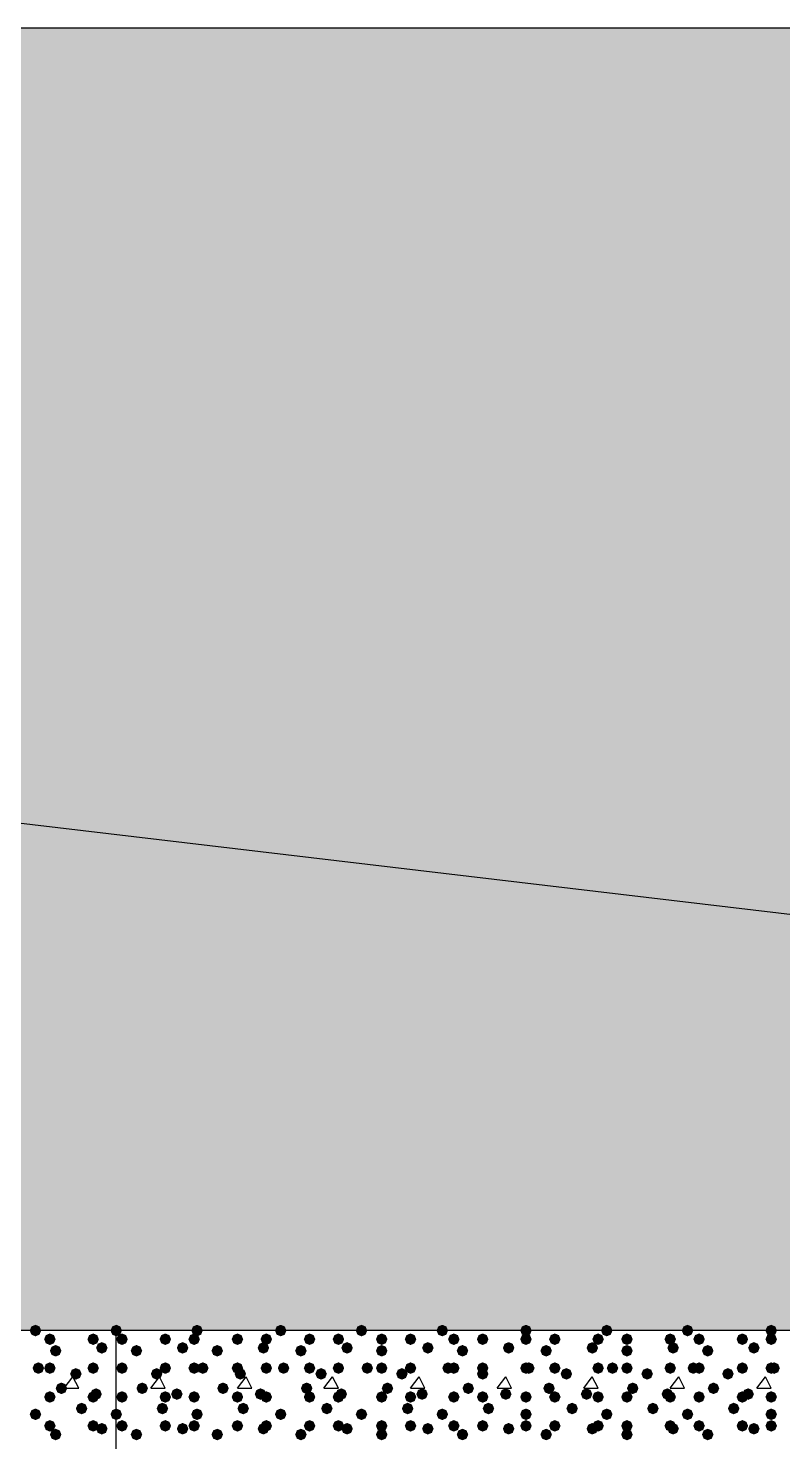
# Model space of a CAD drawing. Header units: millimetres. Extents: x 0 to 420, y 0 to 297.
# Drawn here: x 131.09 to 142.16, y 199.62 to 220.34 of the extents above; entities that cross this region are included whole.
import ezdxf

# ---------------------------------------------------------------- set-up
doc = ezdxf.new("R2010")
doc.units = ezdxf.units.MM
doc.layers.get('0').update_dxf_attribs({"linetype": 'CONTINUOUS'})

msp = doc.modelspace()

# ---------------------------------------------------------------- hatches: boundary and pattern name
at = {"true_color": 0x000008}
h = msp.add_hatch(color=0, dxfattribs=at)
h.paths.add_polyline_path([(193.844333, 220.345), (32.469667, 220.345), (193.844333, 201.252667)], flags=0)
h.paths.add_polyline_path([(32.469667, 220.345), (193.844333, 201.252667), (32.469667, 201.252667)], flags=0)
at = {"true_color": 0x000007}
for points in [[(131.275667, 201.252667), (131.250796, 201.192871), (131.191, 201.168), (131.131204, 201.192871), (131.106333, 201.252667), (131.131204, 201.312462), (131.191, 201.337333), (131.250796, 201.312463)], [(132.461, 201.252667), (132.436129, 201.192871), (132.376333, 201.168), (132.316538, 201.192871), (132.291667, 201.252667), (132.316537, 201.312462), (132.376333, 201.337333), (132.436129, 201.312463)], [(131.487333, 201.125667), (131.462463, 201.065871), (131.402667, 201.041), (131.342871, 201.065871), (131.318, 201.125667), (131.342871, 201.185462), (131.402667, 201.210333), (131.462462, 201.185463)], [(131.572, 200.956333), (131.547129, 200.896537), (131.487333, 200.871667), (131.427538, 200.896537), (131.402667, 200.956333), (131.427537, 201.016129), (131.487333, 201.041), (131.547129, 201.016129)], [(132.122333, 201.125667), (132.097463, 201.065871), (132.037667, 201.041), (131.977871, 201.065871), (131.953, 201.125667), (131.977871, 201.185462), (132.037667, 201.210333), (132.097462, 201.185463)], [(132.249333, 200.998667), (132.224463, 200.938871), (132.164667, 200.914), (132.104871, 200.938871), (132.08, 200.998667), (132.104871, 201.058462), (132.164667, 201.083333), (132.224462, 201.058463)], [(131.318, 200.702333), (131.293129, 200.642537), (131.233333, 200.617667), (131.173537, 200.642537), (131.148667, 200.702333), (131.173537, 200.762129), (131.233333, 200.787), (131.293129, 200.762129)], [(131.487333, 200.702333), (131.462463, 200.642537), (131.402667, 200.617667), (131.342871, 200.642537), (131.318, 200.702333), (131.342871, 200.762129), (131.402667, 200.787), (131.462462, 200.762129)], [(131.868333, 200.617667), (131.843463, 200.557871), (131.783667, 200.533), (131.723871, 200.557871), (131.699, 200.617667), (131.723871, 200.677462), (131.783667, 200.702333), (131.843462, 200.677463)], [(132.122333, 200.702333), (132.097463, 200.642537), (132.037667, 200.617667), (131.977871, 200.642537), (131.953, 200.702333), (131.977871, 200.762129), (132.037667, 200.787), (132.097462, 200.762129)], [(131.656667, 200.406), (131.631796, 200.346204), (131.572, 200.321333), (131.512204, 200.346204), (131.487333, 200.406), (131.512204, 200.465796), (131.572, 200.490667), (131.631796, 200.465796)], [(132.164667, 200.321333), (132.139796, 200.261537), (132.08, 200.236667), (132.020204, 200.261537), (131.995333, 200.321333), (132.020204, 200.381129), (132.08, 200.406), (132.139796, 200.381129)], [(131.487333, 200.279), (131.462463, 200.219204), (131.402667, 200.194333), (131.342871, 200.219204), (131.318, 200.279), (131.342871, 200.338796), (131.402667, 200.363667), (131.462462, 200.338796)], [(131.953, 200.109667), (131.928129, 200.049871), (131.868333, 200.025), (131.808538, 200.049871), (131.783667, 200.109667), (131.808537, 200.169462), (131.868333, 200.194333), (131.928129, 200.169463)], [(132.122333, 200.279), (132.097463, 200.219204), (132.037667, 200.194333), (131.977871, 200.219204), (131.953, 200.279), (131.977871, 200.338796), (132.037667, 200.363667), (132.097462, 200.338796)], [(131.275667, 200.025), (131.250796, 199.965204), (131.191, 199.940333), (131.131204, 199.965204), (131.106333, 200.025), (131.131204, 200.084796), (131.191, 200.109667), (131.250796, 200.084796)], [(132.461, 200.025), (132.436129, 199.965204), (132.376333, 199.940333), (132.316538, 199.965204), (132.291667, 200.025), (132.316537, 200.084796), (132.376333, 200.109667), (132.436129, 200.084796)], [(131.487333, 199.855667), (131.462463, 199.795871), (131.402667, 199.771), (131.342871, 199.795871), (131.318, 199.855667), (131.342871, 199.915462), (131.402667, 199.940333), (131.462462, 199.915463)], [(131.572, 199.728667), (131.547129, 199.668871), (131.487333, 199.644), (131.427538, 199.668871), (131.402667, 199.728667), (131.427537, 199.788462), (131.487333, 199.813333), (131.547129, 199.788463)], [(132.122333, 199.855667), (132.097463, 199.795871), (132.037667, 199.771), (131.977871, 199.795871), (131.953, 199.855667), (131.977871, 199.915462), (132.037667, 199.940333), (132.097462, 199.915463)], [(132.249333, 199.813333), (132.224463, 199.753537), (132.164667, 199.728667), (132.104871, 199.753537), (132.08, 199.813333), (132.104871, 199.873129), (132.164667, 199.898), (132.224462, 199.873129)]]:
    msp.add_hatch(color=0, dxfattribs=at).paths.add_polyline_path(points, flags=0)
at = {"true_color": 0x000008}
for points in [[(133.646333, 201.252667), (133.621463, 201.192871), (133.561667, 201.168), (133.501871, 201.192871), (133.477, 201.252667), (133.501871, 201.312462), (133.561667, 201.337333), (133.621462, 201.312463)], [(134.874, 201.252667), (134.849129, 201.192871), (134.789333, 201.168), (134.729537, 201.192871), (134.704667, 201.252667), (134.729537, 201.312462), (134.789333, 201.337333), (134.849129, 201.312463)], [(136.059333, 201.252667), (136.034463, 201.192871), (135.974667, 201.168), (135.914871, 201.192871), (135.89, 201.252667), (135.914871, 201.312462), (135.974667, 201.337333), (136.034462, 201.312463)], [(137.244667, 201.252667), (137.219796, 201.192871), (137.16, 201.168), (137.100204, 201.192871), (137.075333, 201.252667), (137.100204, 201.312462), (137.16, 201.337333), (137.219796, 201.312463)], [(138.472333, 201.252667), (138.447463, 201.192871), (138.387667, 201.168), (138.327871, 201.192871), (138.303, 201.252667), (138.327871, 201.312462), (138.387667, 201.337333), (138.447462, 201.312463)], [(139.657667, 201.252667), (139.632796, 201.192871), (139.573, 201.168), (139.513204, 201.192871), (139.488333, 201.252667), (139.513204, 201.312462), (139.573, 201.337333), (139.632796, 201.312463)], [(140.843, 201.252667), (140.818129, 201.192871), (140.758333, 201.168), (140.698537, 201.192871), (140.673667, 201.252667), (140.698537, 201.312462), (140.758333, 201.337333), (140.818129, 201.312463)], [(142.070667, 201.252667), (142.045796, 201.192871), (141.986, 201.168), (141.926204, 201.192871), (141.901333, 201.252667), (141.926204, 201.312462), (141.986, 201.337333), (142.045796, 201.312463)], [(132.545667, 201.125667), (132.520796, 201.065871), (132.461, 201.041), (132.401204, 201.065871), (132.376333, 201.125667), (132.401204, 201.185462), (132.461, 201.210333), (132.520796, 201.185463)], [(132.757333, 200.956333), (132.732463, 200.896537), (132.672667, 200.871667), (132.612871, 200.896537), (132.588, 200.956333), (132.612871, 201.016129), (132.672667, 201.041), (132.732462, 201.016129)], [(133.180667, 201.125667), (133.155796, 201.065871), (133.096, 201.041), (133.036204, 201.065871), (133.011333, 201.125667), (133.036204, 201.185462), (133.096, 201.210333), (133.155796, 201.185463)], [(133.434667, 200.998667), (133.409796, 200.938871), (133.35, 200.914), (133.290204, 200.938871), (133.265333, 200.998667), (133.290204, 201.058462), (133.35, 201.083333), (133.409796, 201.058463)], [(133.604, 201.125667), (133.579129, 201.065871), (133.519333, 201.041), (133.459538, 201.065871), (133.434667, 201.125667), (133.459537, 201.185462), (133.519333, 201.210333), (133.579129, 201.185463)], [(133.942667, 200.956333), (133.917796, 200.896537), (133.858, 200.871667), (133.798204, 200.896537), (133.773333, 200.956333), (133.798204, 201.016129), (133.858, 201.041), (133.917796, 201.016129)], [(134.239, 201.125667), (134.214129, 201.065871), (134.154333, 201.041), (134.094538, 201.065871), (134.069667, 201.125667), (134.094537, 201.185462), (134.154333, 201.210333), (134.214129, 201.185463)], [(134.62, 200.998667), (134.595129, 200.938871), (134.535333, 200.914), (134.475538, 200.938871), (134.450667, 200.998667), (134.475537, 201.058462), (134.535333, 201.083333), (134.595129, 201.058463)], [(134.662333, 201.125667), (134.637463, 201.065871), (134.577667, 201.041), (134.517871, 201.065871), (134.493, 201.125667), (134.517871, 201.185462), (134.577667, 201.210333), (134.637462, 201.185463)], [(135.170333, 200.956333), (135.145463, 200.896537), (135.085667, 200.871667), (135.025871, 200.896537), (135.001, 200.956333), (135.025871, 201.016129), (135.085667, 201.041), (135.145462, 201.016129)], [(135.297333, 201.125667), (135.272463, 201.065871), (135.212667, 201.041), (135.152871, 201.065871), (135.128, 201.125667), (135.152871, 201.185462), (135.212667, 201.210333), (135.272462, 201.185463)], [(135.720667, 201.125667), (135.695796, 201.065871), (135.636, 201.041), (135.576204, 201.065871), (135.551333, 201.125667), (135.576204, 201.185462), (135.636, 201.210333), (135.695796, 201.185463)], [(135.847667, 200.998667), (135.822796, 200.938871), (135.763, 200.914), (135.703204, 200.938871), (135.678333, 200.998667), (135.703204, 201.058462), (135.763, 201.083333), (135.822796, 201.058463)], [(136.355667, 201.125667), (136.330796, 201.065871), (136.271, 201.041), (136.211204, 201.065871), (136.186333, 201.125667), (136.211204, 201.185462), (136.271, 201.210333), (136.330796, 201.185463)], [(136.355667, 200.956333), (136.330796, 200.896537), (136.271, 200.871667), (136.211204, 200.896537), (136.186333, 200.956333), (136.211204, 201.016129), (136.271, 201.041), (136.330796, 201.016129)], [(136.779, 201.125667), (136.754129, 201.065871), (136.694333, 201.041), (136.634537, 201.065871), (136.609667, 201.125667), (136.634537, 201.185462), (136.694333, 201.210333), (136.754129, 201.185463)], [(137.033, 200.998667), (137.008129, 200.938871), (136.948333, 200.914), (136.888537, 200.938871), (136.863667, 200.998667), (136.888537, 201.058462), (136.948333, 201.083333), (137.008129, 201.058463)], [(137.414, 201.125667), (137.389129, 201.065871), (137.329333, 201.041), (137.269538, 201.065871), (137.244667, 201.125667), (137.269537, 201.185462), (137.329333, 201.210333), (137.389129, 201.185463)], [(137.541, 200.956333), (137.516129, 200.896537), (137.456333, 200.871667), (137.396538, 200.896537), (137.371667, 200.956333), (137.396537, 201.016129), (137.456333, 201.041), (137.516129, 201.016129)], [(137.837333, 201.125667), (137.812463, 201.065871), (137.752667, 201.041), (137.692871, 201.065871), (137.668, 201.125667), (137.692871, 201.185462), (137.752667, 201.210333), (137.812462, 201.185463)], [(138.218333, 200.998667), (138.193463, 200.938871), (138.133667, 200.914), (138.073871, 200.938871), (138.049, 200.998667), (138.073871, 201.058462), (138.133667, 201.083333), (138.193462, 201.058463)], [(138.472333, 201.125667), (138.447463, 201.065871), (138.387667, 201.041), (138.327871, 201.065871), (138.303, 201.125667), (138.327871, 201.185462), (138.387667, 201.210333), (138.447462, 201.185463)], [(138.768667, 200.956333), (138.743796, 200.896537), (138.684, 200.871667), (138.624204, 200.896537), (138.599333, 200.956333), (138.624204, 201.016129), (138.684, 201.041), (138.743796, 201.016129)], [(138.895667, 201.125667), (138.870796, 201.065871), (138.811, 201.041), (138.751204, 201.065871), (138.726333, 201.125667), (138.751204, 201.185462), (138.811, 201.210333), (138.870796, 201.185463)], [(139.446, 200.998667), (139.421129, 200.938871), (139.361333, 200.914), (139.301537, 200.938871), (139.276667, 200.998667), (139.301537, 201.058462), (139.361333, 201.083333), (139.421129, 201.058463)], [(139.530667, 201.125667), (139.505796, 201.065871), (139.446, 201.041), (139.386204, 201.065871), (139.361333, 201.125667), (139.386204, 201.185462), (139.446, 201.210333), (139.505796, 201.185463)], [(139.954, 201.125667), (139.929129, 201.065871), (139.869333, 201.041), (139.809538, 201.065871), (139.784667, 201.125667), (139.809537, 201.185462), (139.869333, 201.210333), (139.929129, 201.185463)], [(139.954, 200.956333), (139.929129, 200.896537), (139.869333, 200.871667), (139.809538, 200.896537), (139.784667, 200.956333), (139.809537, 201.016129), (139.869333, 201.041), (139.929129, 201.016129)], [(140.589, 201.125667), (140.564129, 201.065871), (140.504333, 201.041), (140.444538, 201.065871), (140.419667, 201.125667), (140.444537, 201.185462), (140.504333, 201.210333), (140.564129, 201.185463)], [(140.631333, 200.998667), (140.606462, 200.938871), (140.546667, 200.914), (140.486871, 200.938871), (140.462, 200.998667), (140.486871, 201.058462), (140.546667, 201.083333), (140.606462, 201.058463)], [(141.012333, 201.125667), (140.987462, 201.065871), (140.927667, 201.041), (140.867871, 201.065871), (140.843, 201.125667), (140.867871, 201.185462), (140.927667, 201.210333), (140.987462, 201.185463)], [(141.139333, 200.956333), (141.114463, 200.896537), (141.054667, 200.871667), (140.994871, 200.896537), (140.97, 200.956333), (140.994871, 201.016129), (141.054667, 201.041), (141.114462, 201.016129)], [(141.647333, 201.125667), (141.622463, 201.065871), (141.562667, 201.041), (141.502871, 201.065871), (141.478, 201.125667), (141.502871, 201.185462), (141.562667, 201.210333), (141.622462, 201.185463)], [(141.816667, 200.998667), (141.791796, 200.938871), (141.732, 200.914), (141.672204, 200.938871), (141.647333, 200.998667), (141.672204, 201.058462), (141.732, 201.083333), (141.791796, 201.058463)], [(142.070667, 201.125667), (142.045796, 201.065871), (141.986, 201.041), (141.926204, 201.065871), (141.901333, 201.125667), (141.926204, 201.185462), (141.986, 201.210333), (142.045796, 201.185463)], [(132.545667, 200.702333), (132.520796, 200.642537), (132.461, 200.617667), (132.401204, 200.642537), (132.376333, 200.702333), (132.401204, 200.762129), (132.461, 200.787), (132.520796, 200.762129)], [(132.545667, 200.702333), (132.520796, 200.642537), (132.461, 200.617667), (132.401204, 200.642537), (132.376333, 200.702333), (132.401204, 200.762129), (132.461, 200.787), (132.520796, 200.762129)], [(133.053667, 200.617667), (133.028796, 200.557871), (132.969, 200.533), (132.909204, 200.557871), (132.884333, 200.617667), (132.909204, 200.677462), (132.969, 200.702333), (133.028796, 200.677463)], [(133.180667, 200.702333), (133.155796, 200.642537), (133.096, 200.617667), (133.036204, 200.642537), (133.011333, 200.702333), (133.036204, 200.762129), (133.096, 200.787), (133.155796, 200.762129)], [(133.604, 200.702333), (133.579129, 200.642537), (133.519333, 200.617667), (133.459538, 200.642537), (133.434667, 200.702333), (133.459537, 200.762129), (133.519333, 200.787), (133.579129, 200.762129)], [(133.731, 200.702333), (133.706129, 200.642537), (133.646333, 200.617667), (133.586538, 200.642537), (133.561667, 200.702333), (133.586537, 200.762129), (133.646333, 200.787), (133.706129, 200.762129)], [(134.239, 200.702333), (134.214129, 200.642537), (134.154333, 200.617667), (134.094538, 200.642537), (134.069667, 200.702333), (134.094537, 200.762129), (134.154333, 200.787), (134.214129, 200.762129)], [(134.281333, 200.617667), (134.256463, 200.557871), (134.196667, 200.533), (134.136871, 200.557871), (134.112, 200.617667), (134.136871, 200.677462), (134.196667, 200.702333), (134.256462, 200.677463)], [(134.662333, 200.702333), (134.637463, 200.642537), (134.577667, 200.617667), (134.517871, 200.642537), (134.493, 200.702333), (134.517871, 200.762129), (134.577667, 200.787), (134.637462, 200.762129)], [(134.916333, 200.702333), (134.891462, 200.642537), (134.831667, 200.617667), (134.771871, 200.642537), (134.747, 200.702333), (134.771871, 200.762129), (134.831667, 200.787), (134.891462, 200.762129)], [(135.297333, 200.702333), (135.272463, 200.642537), (135.212667, 200.617667), (135.152871, 200.642537), (135.128, 200.702333), (135.152871, 200.762129), (135.212667, 200.787), (135.272462, 200.762129)], [(135.466667, 200.617667), (135.441796, 200.557871), (135.382, 200.533), (135.322204, 200.557871), (135.297333, 200.617667), (135.322204, 200.677462), (135.382, 200.702333), (135.441796, 200.677463)], [(135.720667, 200.702333), (135.695796, 200.642537), (135.636, 200.617667), (135.576204, 200.642537), (135.551333, 200.702333), (135.576204, 200.762129), (135.636, 200.787), (135.695796, 200.762129)], [(136.144, 200.702333), (136.119129, 200.642537), (136.059333, 200.617667), (135.999538, 200.642537), (135.974667, 200.702333), (135.999537, 200.762129), (136.059333, 200.787), (136.119129, 200.762129)], [(136.355667, 200.702333), (136.330796, 200.642537), (136.271, 200.617667), (136.211204, 200.642537), (136.186333, 200.702333), (136.211204, 200.762129), (136.271, 200.787), (136.330796, 200.762129)], [(136.652, 200.617667), (136.627129, 200.557871), (136.567333, 200.533), (136.507538, 200.557871), (136.482667, 200.617667), (136.507537, 200.677462), (136.567333, 200.702333), (136.627129, 200.677463)], [(136.779, 200.702333), (136.754129, 200.642537), (136.694333, 200.617667), (136.634537, 200.642537), (136.609667, 200.702333), (136.634537, 200.762129), (136.694333, 200.787), (136.754129, 200.762129)], [(137.329333, 200.702333), (137.304463, 200.642537), (137.244667, 200.617667), (137.184871, 200.642537), (137.16, 200.702333), (137.184871, 200.762129), (137.244667, 200.787), (137.304462, 200.762129)], [(137.414, 200.702333), (137.389129, 200.642537), (137.329333, 200.617667), (137.269538, 200.642537), (137.244667, 200.702333), (137.269537, 200.762129), (137.329333, 200.787), (137.389129, 200.762129)], [(137.837333, 200.702333), (137.812463, 200.642537), (137.752667, 200.617667), (137.692871, 200.642537), (137.668, 200.702333), (137.692871, 200.762129), (137.752667, 200.787), (137.812462, 200.762129)], [(137.837333, 200.617667), (137.812463, 200.557871), (137.752667, 200.533), (137.692871, 200.557871), (137.668, 200.617667), (137.692871, 200.677462), (137.752667, 200.702333), (137.812462, 200.677463)], [(138.472333, 200.702333), (138.447463, 200.642537), (138.387667, 200.617667), (138.327871, 200.642537), (138.303, 200.702333), (138.327871, 200.762129), (138.387667, 200.787), (138.447462, 200.762129)], [(138.514667, 200.702333), (138.489796, 200.642537), (138.43, 200.617667), (138.370204, 200.642537), (138.345333, 200.702333), (138.370204, 200.762129), (138.43, 200.787), (138.489796, 200.762129)], [(138.895667, 200.702333), (138.870796, 200.642537), (138.811, 200.617667), (138.751204, 200.642537), (138.726333, 200.702333), (138.751204, 200.762129), (138.811, 200.787), (138.870796, 200.762129)], [(139.065, 200.617667), (139.040129, 200.557871), (138.980333, 200.533), (138.920537, 200.557871), (138.895667, 200.617667), (138.920537, 200.677462), (138.980333, 200.702333), (139.040129, 200.677463)], [(139.530667, 200.702333), (139.505796, 200.642537), (139.446, 200.617667), (139.386204, 200.642537), (139.361333, 200.702333), (139.386204, 200.762129), (139.446, 200.787), (139.505796, 200.762129)], [(139.742333, 200.702333), (139.717463, 200.642537), (139.657667, 200.617667), (139.597871, 200.642537), (139.573, 200.702333), (139.597871, 200.762129), (139.657667, 200.787), (139.717462, 200.762129)], [(139.954, 200.702333), (139.929129, 200.642537), (139.869333, 200.617667), (139.809538, 200.642537), (139.784667, 200.702333), (139.809537, 200.762129), (139.869333, 200.787), (139.929129, 200.762129)], [(140.250333, 200.617667), (140.225463, 200.557871), (140.165667, 200.533), (140.105871, 200.557871), (140.081, 200.617667), (140.105871, 200.677462), (140.165667, 200.702333), (140.225462, 200.677463)], [(140.589, 200.702333), (140.564129, 200.642537), (140.504333, 200.617667), (140.444538, 200.642537), (140.419667, 200.702333), (140.444537, 200.762129), (140.504333, 200.787), (140.564129, 200.762129)], [(140.927667, 200.702333), (140.902796, 200.642537), (140.843, 200.617667), (140.783204, 200.642537), (140.758333, 200.702333), (140.783204, 200.762129), (140.843, 200.787), (140.902796, 200.762129)], [(141.012333, 200.702333), (140.987462, 200.642537), (140.927667, 200.617667), (140.867871, 200.642537), (140.843, 200.702333), (140.867871, 200.762129), (140.927667, 200.787), (140.987462, 200.762129)], [(141.435667, 200.617667), (141.410796, 200.557871), (141.351, 200.533), (141.291204, 200.557871), (141.266333, 200.617667), (141.291204, 200.677462), (141.351, 200.702333), (141.410796, 200.677463)], [(141.647333, 200.702333), (141.622463, 200.642537), (141.562667, 200.617667), (141.502871, 200.642537), (141.478, 200.702333), (141.502871, 200.762129), (141.562667, 200.787), (141.622462, 200.762129)], [(142.070667, 200.702333), (142.045796, 200.642537), (141.986, 200.617667), (141.926204, 200.642537), (141.901333, 200.702333), (141.926204, 200.762129), (141.986, 200.787), (142.045796, 200.762129)], [(142.113, 200.702333), (142.088129, 200.642537), (142.028333, 200.617667), (141.968538, 200.642537), (141.943667, 200.702333), (141.968537, 200.762129), (142.028333, 200.787), (142.088129, 200.762129)], [(132.842, 200.406), (132.817129, 200.346204), (132.757333, 200.321333), (132.697538, 200.346204), (132.672667, 200.406), (132.697537, 200.465796), (132.757333, 200.490667), (132.817129, 200.465796)], [(133.35, 200.321333), (133.325129, 200.261537), (133.265333, 200.236667), (133.205537, 200.261537), (133.180667, 200.321333), (133.205537, 200.381129), (133.265333, 200.406), (133.325129, 200.381129)], [(134.027333, 200.406), (134.002463, 200.346204), (133.942667, 200.321333), (133.882871, 200.346204), (133.858, 200.406), (133.882871, 200.465796), (133.942667, 200.490667), (134.002462, 200.465796)], [(134.577667, 200.321333), (134.552796, 200.261537), (134.493, 200.236667), (134.433204, 200.261537), (134.408333, 200.321333), (134.433204, 200.381129), (134.493, 200.406), (134.552796, 200.381129)], [(135.255, 200.406), (135.230129, 200.346204), (135.170333, 200.321333), (135.110537, 200.346204), (135.085667, 200.406), (135.110537, 200.465796), (135.170333, 200.490667), (135.230129, 200.465796)], [(135.763, 200.321333), (135.738129, 200.261537), (135.678333, 200.236667), (135.618538, 200.261537), (135.593667, 200.321333), (135.618537, 200.381129), (135.678333, 200.406), (135.738129, 200.381129)], [(136.440333, 200.406), (136.415463, 200.346204), (136.355667, 200.321333), (136.295871, 200.346204), (136.271, 200.406), (136.295871, 200.465796), (136.355667, 200.490667), (136.415462, 200.465796)], [(136.948333, 200.321333), (136.923463, 200.261537), (136.863667, 200.236667), (136.803871, 200.261537), (136.779, 200.321333), (136.803871, 200.381129), (136.863667, 200.406), (136.923462, 200.381129)], [(137.625667, 200.406), (137.600796, 200.346204), (137.541, 200.321333), (137.481204, 200.346204), (137.456333, 200.406), (137.481204, 200.465796), (137.541, 200.490667), (137.600796, 200.465796)], [(138.176, 200.321333), (138.151129, 200.261537), (138.091333, 200.236667), (138.031538, 200.261537), (138.006667, 200.321333), (138.031537, 200.381129), (138.091333, 200.406), (138.151129, 200.381129)], [(138.811, 200.406), (138.786129, 200.346204), (138.726333, 200.321333), (138.666538, 200.346204), (138.641667, 200.406), (138.666537, 200.465796), (138.726333, 200.490667), (138.786129, 200.465796)], [(139.361333, 200.321333), (139.336462, 200.261537), (139.276667, 200.236667), (139.216871, 200.261537), (139.192, 200.321333), (139.216871, 200.381129), (139.276667, 200.406), (139.336462, 200.381129)], [(140.038667, 200.406), (140.013796, 200.346204), (139.954, 200.321333), (139.894204, 200.346204), (139.869333, 200.406), (139.894204, 200.465796), (139.954, 200.490667), (140.013796, 200.465796)], [(140.546667, 200.321333), (140.521796, 200.261537), (140.462, 200.236667), (140.402204, 200.261537), (140.377333, 200.321333), (140.402204, 200.381129), (140.462, 200.406), (140.521796, 200.381129)], [(141.224, 200.406), (141.199129, 200.346204), (141.139333, 200.321333), (141.079537, 200.346204), (141.054667, 200.406), (141.079537, 200.465796), (141.139333, 200.490667), (141.199129, 200.465796)], [(141.732, 200.321333), (141.707129, 200.261537), (141.647333, 200.236667), (141.587538, 200.261537), (141.562667, 200.321333), (141.587537, 200.381129), (141.647333, 200.406), (141.707129, 200.381129)], [(132.545667, 200.279), (132.520796, 200.219204), (132.461, 200.194333), (132.401204, 200.219204), (132.376333, 200.279), (132.401204, 200.338796), (132.461, 200.363667), (132.520796, 200.338796)], [(133.138333, 200.109667), (133.113463, 200.049871), (133.053667, 200.025), (132.993871, 200.049871), (132.969, 200.109667), (132.993871, 200.169462), (133.053667, 200.194333), (133.113462, 200.169463)], [(133.180667, 200.279), (133.155796, 200.219204), (133.096, 200.194333), (133.036204, 200.219204), (133.011333, 200.279), (133.036204, 200.338796), (133.096, 200.363667), (133.155796, 200.338796)], [(133.604, 200.279), (133.579129, 200.219204), (133.519333, 200.194333), (133.459538, 200.219204), (133.434667, 200.279), (133.459537, 200.338796), (133.519333, 200.363667), (133.579129, 200.338796)], [(134.239, 200.279), (134.214129, 200.219204), (134.154333, 200.194333), (134.094538, 200.219204), (134.069667, 200.279), (134.094537, 200.338796), (134.154333, 200.363667), (134.214129, 200.338796)], [(134.323667, 200.109667), (134.298796, 200.049871), (134.239, 200.025), (134.179204, 200.049871), (134.154333, 200.109667), (134.179204, 200.169462), (134.239, 200.194333), (134.298796, 200.169463)], [(134.662333, 200.279), (134.637463, 200.219204), (134.577667, 200.194333), (134.517871, 200.219204), (134.493, 200.279), (134.517871, 200.338796), (134.577667, 200.363667), (134.637462, 200.338796)], [(135.297333, 200.279), (135.272463, 200.219204), (135.212667, 200.194333), (135.152871, 200.219204), (135.128, 200.279), (135.152871, 200.338796), (135.212667, 200.363667), (135.272462, 200.338796)], [(135.551333, 200.109667), (135.526463, 200.049871), (135.466667, 200.025), (135.406871, 200.049871), (135.382, 200.109667), (135.406871, 200.169462), (135.466667, 200.194333), (135.526462, 200.169463)], [(135.720667, 200.279), (135.695796, 200.219204), (135.636, 200.194333), (135.576204, 200.219204), (135.551333, 200.279), (135.576204, 200.338796), (135.636, 200.363667), (135.695796, 200.338796)], [(136.355667, 200.279), (136.330796, 200.219204), (136.271, 200.194333), (136.211204, 200.219204), (136.186333, 200.279), (136.211204, 200.338796), (136.271, 200.363667), (136.330796, 200.338796)], [(136.736667, 200.109667), (136.711796, 200.049871), (136.652, 200.025), (136.592204, 200.049871), (136.567333, 200.109667), (136.592204, 200.169462), (136.652, 200.194333), (136.711796, 200.169463)], [(136.779, 200.279), (136.754129, 200.219204), (136.694333, 200.194333), (136.634537, 200.219204), (136.609667, 200.279), (136.634537, 200.338796), (136.694333, 200.363667), (136.754129, 200.338796)], [(137.414, 200.279), (137.389129, 200.219204), (137.329333, 200.194333), (137.269538, 200.219204), (137.244667, 200.279), (137.269537, 200.338796), (137.329333, 200.363667), (137.389129, 200.338796)], [(137.837333, 200.279), (137.812463, 200.219204), (137.752667, 200.194333), (137.692871, 200.219204), (137.668, 200.279), (137.692871, 200.338796), (137.752667, 200.363667), (137.812462, 200.338796)], [(137.922, 200.109667), (137.897129, 200.049871), (137.837333, 200.025), (137.777538, 200.049871), (137.752667, 200.109667), (137.777537, 200.169462), (137.837333, 200.194333), (137.897129, 200.169463)], [(138.472333, 200.279), (138.447463, 200.219204), (138.387667, 200.194333), (138.327871, 200.219204), (138.303, 200.279), (138.327871, 200.338796), (138.387667, 200.363667), (138.447462, 200.338796)], [(138.895667, 200.279), (138.870796, 200.219204), (138.811, 200.194333), (138.751204, 200.219204), (138.726333, 200.279), (138.751204, 200.338796), (138.811, 200.363667), (138.870796, 200.338796)], [(139.149667, 200.109667), (139.124796, 200.049871), (139.065, 200.025), (139.005204, 200.049871), (138.980333, 200.109667), (139.005204, 200.169462), (139.065, 200.194333), (139.124796, 200.169463)], [(139.530667, 200.279), (139.505796, 200.219204), (139.446, 200.194333), (139.386204, 200.219204), (139.361333, 200.279), (139.386204, 200.338796), (139.446, 200.363667), (139.505796, 200.338796)], [(139.954, 200.279), (139.929129, 200.219204), (139.869333, 200.194333), (139.809538, 200.219204), (139.784667, 200.279), (139.809537, 200.338796), (139.869333, 200.363667), (139.929129, 200.338796)], [(140.335, 200.109667), (140.310129, 200.049871), (140.250333, 200.025), (140.190538, 200.049871), (140.165667, 200.109667), (140.190537, 200.169462), (140.250333, 200.194333), (140.310129, 200.169463)], [(140.589, 200.279), (140.564129, 200.219204), (140.504333, 200.194333), (140.444538, 200.219204), (140.419667, 200.279), (140.444537, 200.338796), (140.504333, 200.363667), (140.564129, 200.338796)], [(141.012333, 200.279), (140.987462, 200.219204), (140.927667, 200.194333), (140.867871, 200.219204), (140.843, 200.279), (140.867871, 200.338796), (140.927667, 200.363667), (140.987462, 200.338796)], [(141.520333, 200.109667), (141.495463, 200.049871), (141.435667, 200.025), (141.375871, 200.049871), (141.351, 200.109667), (141.375871, 200.169462), (141.435667, 200.194333), (141.495462, 200.169463)], [(141.647333, 200.279), (141.622463, 200.219204), (141.562667, 200.194333), (141.502871, 200.219204), (141.478, 200.279), (141.502871, 200.338796), (141.562667, 200.363667), (141.622462, 200.338796)], [(142.070667, 200.279), (142.045796, 200.219204), (141.986, 200.194333), (141.926204, 200.219204), (141.901333, 200.279), (141.926204, 200.338796), (141.986, 200.363667), (142.045796, 200.338796)], [(133.646333, 200.025), (133.621463, 199.965204), (133.561667, 199.940333), (133.501871, 199.965204), (133.477, 200.025), (133.501871, 200.084796), (133.561667, 200.109667), (133.621462, 200.084796)], [(134.874, 200.025), (134.849129, 199.965204), (134.789333, 199.940333), (134.729537, 199.965204), (134.704667, 200.025), (134.729537, 200.084796), (134.789333, 200.109667), (134.849129, 200.084796)], [(136.059333, 200.025), (136.034463, 199.965204), (135.974667, 199.940333), (135.914871, 199.965204), (135.89, 200.025), (135.914871, 200.084796), (135.974667, 200.109667), (136.034462, 200.084796)], [(137.244667, 200.025), (137.219796, 199.965204), (137.16, 199.940333), (137.100204, 199.965204), (137.075333, 200.025), (137.100204, 200.084796), (137.16, 200.109667), (137.219796, 200.084796)], [(138.472333, 200.025), (138.447463, 199.965204), (138.387667, 199.940333), (138.327871, 199.965204), (138.303, 200.025), (138.327871, 200.084796), (138.387667, 200.109667), (138.447462, 200.084796)], [(139.657667, 200.025), (139.632796, 199.965204), (139.573, 199.940333), (139.513204, 199.965204), (139.488333, 200.025), (139.513204, 200.084796), (139.573, 200.109667), (139.632796, 200.084796)], [(140.843, 200.025), (140.818129, 199.965204), (140.758333, 199.940333), (140.698537, 199.965204), (140.673667, 200.025), (140.698537, 200.084796), (140.758333, 200.109667), (140.818129, 200.084796)], [(142.070667, 200.025), (142.045796, 199.965204), (141.986, 199.940333), (141.926204, 199.965204), (141.901333, 200.025), (141.926204, 200.084796), (141.986, 200.109667), (142.045796, 200.084796)], [(132.545667, 199.855667), (132.520796, 199.795871), (132.461, 199.771), (132.401204, 199.795871), (132.376333, 199.855667), (132.401204, 199.915462), (132.461, 199.940333), (132.520796, 199.915463)], [(132.757333, 199.728667), (132.732463, 199.668871), (132.672667, 199.644), (132.612871, 199.668871), (132.588, 199.728667), (132.612871, 199.788462), (132.672667, 199.813333), (132.732462, 199.788463)], [(133.180667, 199.855667), (133.155796, 199.795871), (133.096, 199.771), (133.036204, 199.795871), (133.011333, 199.855667), (133.036204, 199.915462), (133.096, 199.940333), (133.155796, 199.915463)], [(133.434667, 199.813333), (133.409796, 199.753537), (133.35, 199.728667), (133.290204, 199.753537), (133.265333, 199.813333), (133.290204, 199.873129), (133.35, 199.898), (133.409796, 199.873129)], [(133.604, 199.855667), (133.579129, 199.795871), (133.519333, 199.771), (133.459538, 199.795871), (133.434667, 199.855667), (133.459537, 199.915462), (133.519333, 199.940333), (133.579129, 199.915463)], [(133.942667, 199.728667), (133.917796, 199.668871), (133.858, 199.644), (133.798204, 199.668871), (133.773333, 199.728667), (133.798204, 199.788462), (133.858, 199.813333), (133.917796, 199.788463)], [(134.239, 199.855667), (134.214129, 199.795871), (134.154333, 199.771), (134.094538, 199.795871), (134.069667, 199.855667), (134.094537, 199.915462), (134.154333, 199.940333), (134.214129, 199.915463)], [(134.62, 199.813333), (134.595129, 199.753537), (134.535333, 199.728667), (134.475538, 199.753537), (134.450667, 199.813333), (134.475537, 199.873129), (134.535333, 199.898), (134.595129, 199.873129)], [(134.662333, 199.855667), (134.637463, 199.795871), (134.577667, 199.771), (134.517871, 199.795871), (134.493, 199.855667), (134.517871, 199.915462), (134.577667, 199.940333), (134.637462, 199.915463)], [(135.170333, 199.728667), (135.145463, 199.668871), (135.085667, 199.644), (135.025871, 199.668871), (135.001, 199.728667), (135.025871, 199.788462), (135.085667, 199.813333), (135.145462, 199.788463)], [(135.297333, 199.855667), (135.272463, 199.795871), (135.212667, 199.771), (135.152871, 199.795871), (135.128, 199.855667), (135.152871, 199.915462), (135.212667, 199.940333), (135.272462, 199.915463)], [(135.720667, 199.855667), (135.695796, 199.795871), (135.636, 199.771), (135.576204, 199.795871), (135.551333, 199.855667), (135.576204, 199.915462), (135.636, 199.940333), (135.695796, 199.915463)], [(135.847667, 199.813333), (135.822796, 199.753537), (135.763, 199.728667), (135.703204, 199.753537), (135.678333, 199.813333), (135.703204, 199.873129), (135.763, 199.898), (135.822796, 199.873129)], [(136.355667, 199.855667), (136.330796, 199.795871), (136.271, 199.771), (136.211204, 199.795871), (136.186333, 199.855667), (136.211204, 199.915462), (136.271, 199.940333), (136.330796, 199.915463)], [(136.355667, 199.728667), (136.330796, 199.668871), (136.271, 199.644), (136.211204, 199.668871), (136.186333, 199.728667), (136.211204, 199.788462), (136.271, 199.813333), (136.330796, 199.788463)], [(136.779, 199.855667), (136.754129, 199.795871), (136.694333, 199.771), (136.634537, 199.795871), (136.609667, 199.855667), (136.634537, 199.915462), (136.694333, 199.940333), (136.754129, 199.915463)], [(137.033, 199.813333), (137.008129, 199.753537), (136.948333, 199.728667), (136.888537, 199.753537), (136.863667, 199.813333), (136.888537, 199.873129), (136.948333, 199.898), (137.008129, 199.873129)], [(137.414, 199.855667), (137.389129, 199.795871), (137.329333, 199.771), (137.269538, 199.795871), (137.244667, 199.855667), (137.269537, 199.915462), (137.329333, 199.940333), (137.389129, 199.915463)], [(137.541, 199.728667), (137.516129, 199.668871), (137.456333, 199.644), (137.396538, 199.668871), (137.371667, 199.728667), (137.396537, 199.788462), (137.456333, 199.813333), (137.516129, 199.788463)], [(137.837333, 199.855667), (137.812463, 199.795871), (137.752667, 199.771), (137.692871, 199.795871), (137.668, 199.855667), (137.692871, 199.915462), (137.752667, 199.940333), (137.812462, 199.915463)], [(138.218333, 199.813333), (138.193463, 199.753537), (138.133667, 199.728667), (138.073871, 199.753537), (138.049, 199.813333), (138.073871, 199.873129), (138.133667, 199.898), (138.193462, 199.873129)], [(138.472333, 199.855667), (138.447463, 199.795871), (138.387667, 199.771), (138.327871, 199.795871), (138.303, 199.855667), (138.327871, 199.915462), (138.387667, 199.940333), (138.447462, 199.915463)], [(138.768667, 199.728667), (138.743796, 199.668871), (138.684, 199.644), (138.624204, 199.668871), (138.599333, 199.728667), (138.624204, 199.788462), (138.684, 199.813333), (138.743796, 199.788463)], [(138.895667, 199.855667), (138.870796, 199.795871), (138.811, 199.771), (138.751204, 199.795871), (138.726333, 199.855667), (138.751204, 199.915462), (138.811, 199.940333), (138.870796, 199.915463)], [(139.446, 199.813333), (139.421129, 199.753537), (139.361333, 199.728667), (139.301537, 199.753537), (139.276667, 199.813333), (139.301537, 199.873129), (139.361333, 199.898), (139.421129, 199.873129)], [(139.530667, 199.855667), (139.505796, 199.795871), (139.446, 199.771), (139.386204, 199.795871), (139.361333, 199.855667), (139.386204, 199.915462), (139.446, 199.940333), (139.505796, 199.915463)], [(139.954, 199.855667), (139.929129, 199.795871), (139.869333, 199.771), (139.809538, 199.795871), (139.784667, 199.855667), (139.809537, 199.915462), (139.869333, 199.940333), (139.929129, 199.915463)], [(139.954, 199.728667), (139.929129, 199.668871), (139.869333, 199.644), (139.809538, 199.668871), (139.784667, 199.728667), (139.809537, 199.788462), (139.869333, 199.813333), (139.929129, 199.788463)], [(140.589, 199.855667), (140.564129, 199.795871), (140.504333, 199.771), (140.444538, 199.795871), (140.419667, 199.855667), (140.444537, 199.915462), (140.504333, 199.940333), (140.564129, 199.915463)], [(140.631333, 199.813333), (140.606462, 199.753537), (140.546667, 199.728667), (140.486871, 199.753537), (140.462, 199.813333), (140.486871, 199.873129), (140.546667, 199.898), (140.606462, 199.873129)], [(141.012333, 199.855667), (140.987462, 199.795871), (140.927667, 199.771), (140.867871, 199.795871), (140.843, 199.855667), (140.867871, 199.915462), (140.927667, 199.940333), (140.987462, 199.915463)], [(141.139333, 199.728667), (141.114463, 199.668871), (141.054667, 199.644), (140.994871, 199.668871), (140.97, 199.728667), (140.994871, 199.788462), (141.054667, 199.813333), (141.114462, 199.788463)], [(141.647333, 199.855667), (141.622463, 199.795871), (141.562667, 199.771), (141.502871, 199.795871), (141.478, 199.855667), (141.502871, 199.915462), (141.562667, 199.940333), (141.622462, 199.915463)], [(141.816667, 199.813333), (141.791796, 199.753537), (141.732, 199.728667), (141.672204, 199.753537), (141.647333, 199.813333), (141.672204, 199.873129), (141.732, 199.898), (141.791796, 199.873129)], [(142.070667, 199.855667), (142.045796, 199.795871), (141.986, 199.771), (141.926204, 199.795871), (141.901333, 199.855667), (141.926204, 199.915462), (141.986, 199.940333), (142.045796, 199.915463)]]:
    msp.add_hatch(color=0, dxfattribs=at).paths.add_polyline_path(points, flags=0)

# ---------------------------------------------------------------- linework, layer by layer
at = {"color": 0, "true_color": 0x000007}
for points in [[(31.369, 201.252667), (31.369, 177.927), (379.603, 177.927), (379.603, 201.252667), (217.17, 201.252667), (217.17, 222.461667), (193.844333, 222.461667), (193.844333, 201.252667)], [(31.369, 201.252667), (31.369, 177.927), (379.603, 177.927), (379.603, 201.252667), (217.17, 201.252667), (217.17, 222.461667), (193.844333, 222.461667), (193.844333, 201.252667)], [(130.259667, 201.252667), (130.259667, 199.136), (132.376333, 199.136), (132.376333, 201.252667)]]:
    msp.add_lwpolyline(points, close=True, dxfattribs=at)
at = {"color": 0, "true_color": 0x000008}
for points in [[(193.844333, 220.345), (32.469667, 220.345), (193.844333, 201.252667)], [(32.469667, 220.345), (193.844333, 201.252667), (32.469667, 201.252667)]]:
    msp.add_lwpolyline(points, close=True, dxfattribs=at)
at = {"color": 0, "true_color": 0x000007}
for points in [[(151.468667, 201.252667), (132.376333, 201.252667)], [(131.614333, 200.406), (131.741333, 200.575333)], [(131.614333, 200.406), (131.826, 200.406)], [(131.826, 200.406), (131.741333, 200.575333)]]:
    msp.add_lwpolyline(points, dxfattribs=at)
at = {"color": 0, "true_color": 0x000008}
for points in [[(132.884333, 200.406), (133.011333, 200.575333)], [(132.884333, 200.406), (133.096, 200.406)], [(133.096, 200.406), (133.011333, 200.575333)], [(134.154333, 200.406), (134.281333, 200.575333)], [(134.154333, 200.406), (134.366, 200.406)], [(134.366, 200.406), (134.281333, 200.575333)], [(135.424333, 200.406), (135.551333, 200.575333)], [(135.424333, 200.406), (135.636, 200.406)], [(135.636, 200.406), (135.551333, 200.575333)], [(136.694333, 200.406), (136.821333, 200.575333)], [(136.694333, 200.406), (136.906, 200.406)], [(136.906, 200.406), (136.821333, 200.575333)], [(137.964333, 200.406), (138.091333, 200.575333)], [(137.964333, 200.406), (138.176, 200.406)], [(138.176, 200.406), (138.091333, 200.575333)], [(139.234333, 200.406), (139.361333, 200.575333)], [(139.234333, 200.406), (139.446, 200.406)], [(139.446, 200.406), (139.361333, 200.575333)], [(140.504333, 200.406), (140.631333, 200.575333)], [(140.504333, 200.406), (140.716, 200.406)], [(140.716, 200.406), (140.631333, 200.575333)], [(141.774333, 200.406), (141.901333, 200.575333)], [(141.774333, 200.406), (141.986, 200.406)], [(141.986, 200.406), (141.901333, 200.575333)]]:
    msp.add_lwpolyline(points, dxfattribs=at)

doc.saveas('drawing.dxf')
